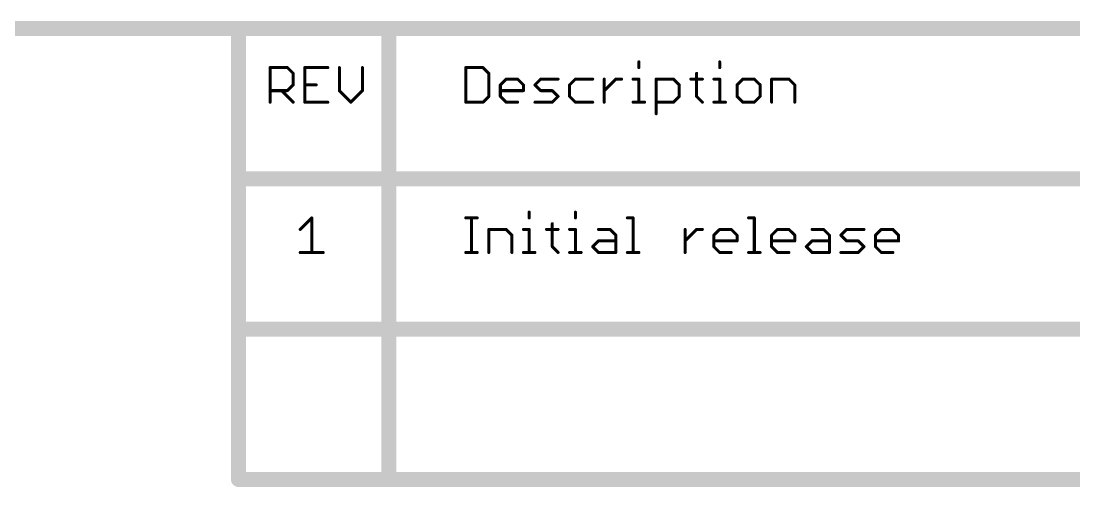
# Model space of a CAD drawing. Extents: x -1.41 to 8.41, y -3.01 to 3.01.
# Drawn here: x 5.611 to 7.01, y 2.39 to 3.01 of the extents above; entities that cross this region are included whole.
import ezdxf

# ---------------------------------------------------------------- set-up
doc = ezdxf.new("R2010")
doc.units = 0
doc.layers.add('52', color=253, linetype='CONTINUOUS')

msp = doc.modelspace()

# ---------------------------------------------------------------- linework, layer by layer
at = {"layer": '52'}
for points, const_width in [([(5.9, 3), (-1.4, 3)], 0.02), ([(6.1, 3), (5.9, 3)], 0.02), ([(5.9, 3), (5.9, 2.8)], 0.02), ([(7.8, 3), (6.1, 3)], 0.02), ([(6.1, 3), (6.1, 2.4)], 0.02), ([(6.432196, 2.955712), (6.432196, 2.948039)], 0.004), ([(6.539621, 2.955712), (6.539621, 2.948039)], 0.004), ([(5.942, 2.902), (5.942, 2.948039)], 0.004), ([(5.942, 2.948039), (5.96502, 2.948039)], 0.004), ([(5.96502, 2.948039), (5.972693, 2.940366)], 0.004), ([(5.972693, 2.940366), (5.972693, 2.92502)], 0.004), ([(6.018732, 2.948039), (5.988039, 2.948039)], 0.004), ([(5.988039, 2.948039), (5.988039, 2.902)], 0.004), ([(6.034078, 2.948039), (6.034078, 2.917346)], 0.004), ([(6.064771, 2.917346), (6.064771, 2.948039)], 0.004), ([(6.202, 2.948039), (6.202, 2.902)], 0.004), ([(6.22502, 2.948039), (6.202, 2.948039)], 0.004), ([(6.232693, 2.940366), (6.22502, 2.948039)], 0.004), ([(6.232693, 2.909673), (6.232693, 2.940366)], 0.004), ([(6.508928, 2.940366), (6.508928, 2.909673)], 0.004), ([(5.972693, 2.92502), (5.96502, 2.917346)], 0.004), ([(5.988039, 2.92502), (6.003386, 2.92502)], 0.004), ([(6.248039, 2.92502), (6.255712, 2.932693)], 0.004), ([(6.248039, 2.909673), (6.248039, 2.92502)], 0.004), ([(6.255712, 2.932693), (6.271059, 2.932693)], 0.004), ([(6.271059, 2.932693), (6.278732, 2.92502)], 0.004), ([(6.278732, 2.92502), (6.278732, 2.917346)], 0.004), ([(6.294078, 2.92502), (6.301752, 2.932693)], 0.004), ([(6.301752, 2.917346), (6.294078, 2.92502)], 0.004), ([(6.301752, 2.932693), (6.324771, 2.932693)], 0.004), ([(6.347791, 2.932693), (6.340118, 2.92502)], 0.004), ([(6.340118, 2.92502), (6.340118, 2.909673)], 0.004), ([(6.370811, 2.932693), (6.347791, 2.932693)], 0.004), ([(6.386157, 2.902), (6.386157, 2.932693)], 0.004), ([(6.386157, 2.917346), (6.401503, 2.932693)], 0.004), ([(6.401503, 2.932693), (6.409177, 2.932693)], 0.004), ([(6.424523, 2.932693), (6.432196, 2.932693)], 0.004), ([(6.432196, 2.932693), (6.432196, 2.902)], 0.004), ([(6.455216, 2.886654), (6.455216, 2.932693)], 0.004), ([(6.455216, 2.932693), (6.478235, 2.932693)], 0.004), ([(6.478235, 2.932693), (6.485909, 2.92502)], 0.004), ([(6.485909, 2.92502), (6.485909, 2.909673)], 0.004), ([(6.501255, 2.932693), (6.516601, 2.932693)], 0.004), ([(6.531948, 2.932693), (6.539621, 2.932693)], 0.004), ([(6.539621, 2.932693), (6.539621, 2.902)], 0.004), ([(6.570314, 2.932693), (6.562641, 2.92502)], 0.004), ([(6.562641, 2.92502), (6.562641, 2.909673)], 0.004), ([(6.58566, 2.932693), (6.570314, 2.932693)], 0.004), ([(6.593333, 2.92502), (6.58566, 2.932693)], 0.004), ([(6.593333, 2.909673), (6.593333, 2.92502)], 0.004), ([(6.60868, 2.902), (6.60868, 2.932693)], 0.004), ([(6.60868, 2.932693), (6.631699, 2.932693)], 0.004), ([(6.631699, 2.932693), (6.639373, 2.92502)], 0.004), ([(6.639373, 2.92502), (6.639373, 2.902)], 0.004), ([(5.96502, 2.917346), (5.942, 2.917346)], 0.004), ([(5.957346, 2.917346), (5.972693, 2.902)], 0.004), ([(6.034078, 2.917346), (6.049425, 2.902)], 0.004), ([(6.049425, 2.902), (6.064771, 2.917346)], 0.004), ([(6.22502, 2.902), (6.232693, 2.909673)], 0.004), ([(6.278732, 2.917346), (6.248039, 2.917346)], 0.004), ([(6.255712, 2.902), (6.248039, 2.909673)], 0.004), ([(6.317098, 2.917346), (6.301752, 2.917346)], 0.004), ([(6.324771, 2.909673), (6.317098, 2.917346)], 0.004), ([(6.317098, 2.902), (6.324771, 2.909673)], 0.004), ([(6.340118, 2.909673), (6.347791, 2.902)], 0.004), ([(6.485909, 2.909673), (6.478235, 2.902)], 0.004), ([(6.508928, 2.909673), (6.516601, 2.902)], 0.004), ([(6.562641, 2.909673), (6.570314, 2.902)], 0.004), ([(6.58566, 2.902), (6.593333, 2.909673)], 0.004), ([(5.988039, 2.902), (6.018732, 2.902)], 0.004), ([(6.202, 2.902), (6.22502, 2.902)], 0.004), ([(6.271059, 2.902), (6.255712, 2.902)], 0.004), ([(6.294078, 2.902), (6.317098, 2.902)], 0.004), ([(6.347791, 2.902), (6.370811, 2.902)], 0.004), ([(6.424523, 2.902), (6.439869, 2.902)], 0.004), ([(6.478235, 2.902), (6.455216, 2.902)], 0.004), ([(6.531948, 2.902), (6.547294, 2.902)], 0.004), ([(6.570314, 2.902), (6.58566, 2.902)], 0.004), ([(5.9, 2.8), (8.4, 2.8)], 0.02), ([(5.9, 2.8), (5.9, 2.6)], 0.02), ([(6.286405, 2.755712), (6.286405, 2.748039)], 0.004), ([(6.347791, 2.755712), (6.347791, 2.748039)], 0.004), ([(5.982, 2.732693), (5.997346, 2.748039)], 0.004), ([(5.997346, 2.748039), (5.997346, 2.702)], 0.004), ([(6.202, 2.748039), (6.217346, 2.748039)], 0.004), ([(6.209673, 2.702), (6.209673, 2.748039)], 0.004), ([(6.41685, 2.748039), (6.424523, 2.748039)], 0.004), ([(6.424523, 2.748039), (6.424523, 2.702)], 0.004), ([(6.577987, 2.748039), (6.58566, 2.748039)], 0.004), ([(6.58566, 2.748039), (6.58566, 2.702)], 0.004), ([(6.232693, 2.702), (6.232693, 2.732693)], 0.004), ([(6.232693, 2.732693), (6.255712, 2.732693)], 0.004), ([(6.255712, 2.732693), (6.263386, 2.72502)], 0.004), ([(6.278732, 2.732693), (6.286405, 2.732693)], 0.004), ([(6.286405, 2.732693), (6.286405, 2.702)], 0.004), ([(6.309425, 2.732693), (6.324771, 2.732693)], 0.004), ([(6.317098, 2.740366), (6.317098, 2.709673)], 0.004), ([(6.340118, 2.732693), (6.347791, 2.732693)], 0.004), ([(6.347791, 2.732693), (6.347791, 2.702)], 0.004), ([(6.378484, 2.732693), (6.39383, 2.732693)], 0.004), ([(6.39383, 2.732693), (6.401503, 2.72502)], 0.004), ([(6.493582, 2.702), (6.493582, 2.732693)], 0.004), ([(6.493582, 2.717346), (6.508928, 2.732693)], 0.004), ([(6.508928, 2.732693), (6.516601, 2.732693)], 0.004), ([(6.531948, 2.72502), (6.539621, 2.732693)], 0.004), ([(6.539621, 2.732693), (6.554967, 2.732693)], 0.004), ([(6.554967, 2.732693), (6.562641, 2.72502)], 0.004), ([(6.60868, 2.72502), (6.616353, 2.732693)], 0.004), ([(6.616353, 2.732693), (6.631699, 2.732693)], 0.004), ([(6.631699, 2.732693), (6.639373, 2.72502)], 0.004), ([(6.662392, 2.732693), (6.677739, 2.732693)], 0.004), ([(6.677739, 2.732693), (6.685412, 2.72502)], 0.004), ([(6.700758, 2.72502), (6.708431, 2.732693)], 0.004), ([(6.708431, 2.732693), (6.731451, 2.732693)], 0.004), ([(6.746797, 2.72502), (6.754471, 2.732693)], 0.004), ([(6.754471, 2.732693), (6.769817, 2.732693)], 0.004), ([(6.769817, 2.732693), (6.77749, 2.72502)], 0.004), ([(6.263386, 2.72502), (6.263386, 2.702)], 0.004), ([(6.37081, 2.709673), (6.378484, 2.717346)], 0.004), ([(6.378484, 2.717346), (6.401503, 2.717346)], 0.004), ([(6.401503, 2.72502), (6.401503, 2.702)], 0.004), ([(6.531948, 2.709673), (6.531948, 2.72502)], 0.004), ([(6.562641, 2.717346), (6.531948, 2.717346)], 0.004), ([(6.562641, 2.72502), (6.562641, 2.717346)], 0.004), ([(6.60868, 2.709673), (6.60868, 2.72502)], 0.004), ([(6.639373, 2.717346), (6.60868, 2.717346)], 0.004), ([(6.639373, 2.72502), (6.639373, 2.717346)], 0.004), ([(6.654719, 2.709673), (6.662392, 2.717346)], 0.004), ([(6.662392, 2.717346), (6.685412, 2.717346)], 0.004), ([(6.685412, 2.72502), (6.685412, 2.702)], 0.004), ([(6.708431, 2.717346), (6.700758, 2.72502)], 0.004), ([(6.723778, 2.717346), (6.708431, 2.717346)], 0.004), ([(6.731451, 2.709673), (6.723778, 2.717346)], 0.004), ([(6.746797, 2.709673), (6.746797, 2.72502)], 0.004), ([(6.77749, 2.717346), (6.746797, 2.717346)], 0.004), ([(6.77749, 2.72502), (6.77749, 2.717346)], 0.004), ([(5.982, 2.702), (6.012693, 2.702)], 0.004), ([(6.202, 2.702), (6.217346, 2.702)], 0.004), ([(6.278732, 2.702), (6.294078, 2.702)], 0.004), ([(6.317098, 2.709673), (6.324771, 2.702)], 0.004), ([(6.340118, 2.702), (6.355464, 2.702)], 0.004), ([(6.378484, 2.702), (6.37081, 2.709673)], 0.004), ([(6.401503, 2.702), (6.378484, 2.702)], 0.004), ([(6.41685, 2.702), (6.432196, 2.702)], 0.004), ([(6.539621, 2.702), (6.531948, 2.709673)], 0.004), ([(6.554967, 2.702), (6.539621, 2.702)], 0.004), ([(6.577987, 2.702), (6.593333, 2.702)], 0.004), ([(6.616353, 2.702), (6.60868, 2.709673)], 0.004), ([(6.631699, 2.702), (6.616353, 2.702)], 0.004), ([(6.662392, 2.702), (6.654719, 2.709673)], 0.004), ([(6.685412, 2.702), (6.662392, 2.702)], 0.004), ([(6.700758, 2.702), (6.723778, 2.702)], 0.004), ([(6.723778, 2.702), (6.731451, 2.709673)], 0.004), ([(6.754471, 2.702), (6.746797, 2.709673)], 0.004), ([(6.769817, 2.702), (6.754471, 2.702)], 0.004), ([(5.9, 2.6), (8.4, 2.6)], 0.02), ([(5.9, 2.6), (5.9, 2.4)], 0.02), ([(5.9, 2.4), (6.1, 2.4)], 0.02), ([(6.1, 2.4), (7.8, 2.4)], 0.02)]:
    msp.add_lwpolyline(points, dxfattribs=dict(at, const_width=const_width))
for points, const_width in [([(5.9, 3.005, 1), (5.9, 2.995)], 0.01), ([(5.905, 3, 1), (5.895, 3)], 0.01), ([(5.9, 2.995, 1), (5.9, 3.005)], 0.01), ([(6.1, 3.005, 1), (6.1, 2.995)], 0.01), ([(6.105, 3, 1), (6.095, 3)], 0.01), ([(6.1, 2.995, 1), (6.1, 3.005)], 0.01), ([(6.433196, 2.955712, 1), (6.431196, 2.955712)], 0.002), ([(6.540621, 2.955712, 1), (6.538621, 2.955712)], 0.002), ([(5.943, 2.948039, 1), (5.941, 2.948039)], 0.002), ([(5.942, 2.949039, 1), (5.942, 2.947039)], 0.002), ([(5.965727, 2.948746, 1), (5.964312, 2.947332)], 0.002), ([(5.96502, 2.947039, 1), (5.96502, 2.949039)], 0.002), ([(5.973693, 2.940366, 1), (5.971693, 2.940366)], 0.002), ([(5.971986, 2.939659, 1), (5.9734, 2.941073)], 0.002), ([(5.988039, 2.949039, 1), (5.988039, 2.947039)], 0.002), ([(5.989039, 2.948039, 1), (5.987039, 2.948039)], 0.002), ([(6.018732, 2.947039, 1), (6.018732, 2.949039)], 0.002), ([(6.035078, 2.948039, 1), (6.033078, 2.948039)], 0.002), ([(6.065771, 2.948039, 1), (6.063771, 2.948039)], 0.002), ([(6.203, 2.948039, 1), (6.201, 2.948039)], 0.002), ([(6.202, 2.949039, 1), (6.202, 2.947039)], 0.002), ([(6.225727, 2.948746, 1), (6.224312, 2.947332)], 0.002), ([(6.22502, 2.947039, 1), (6.22502, 2.949039)], 0.002), ([(6.233693, 2.940366, 1), (6.231693, 2.940366)], 0.002), ([(6.231986, 2.939659, 1), (6.2334, 2.941073)], 0.002), ([(6.431196, 2.948039, 1), (6.433196, 2.948039)], 0.002), ([(6.509928, 2.940366, 1), (6.507928, 2.940366)], 0.002), ([(6.538621, 2.948039, 1), (6.540621, 2.948039)], 0.002), ([(5.971693, 2.92502, 1), (5.973693, 2.92502)], 0.002), ([(5.9734, 2.924312, 1), (5.971986, 2.925727)], 0.002), ([(5.988039, 2.92602, 1), (5.988039, 2.92402)], 0.002), ([(6.003386, 2.92402, 1), (6.003386, 2.92602)], 0.002), ([(6.249039, 2.92502, 1), (6.247039, 2.92502)], 0.002), ([(6.247332, 2.925727, 1), (6.248746, 2.924312)], 0.002), ([(6.255712, 2.933693, 1), (6.255712, 2.931693)], 0.002), ([(6.256419, 2.931986, 1), (6.255005, 2.9334)], 0.002), ([(6.271766, 2.9334, 1), (6.270352, 2.931986)], 0.002), ([(6.271059, 2.931693, 1), (6.271059, 2.933693)], 0.002), ([(6.279732, 2.92502, 1), (6.277732, 2.92502)], 0.002), ([(6.278025, 2.924312, 1), (6.279439, 2.925727)], 0.002), ([(6.294786, 2.925727, 1), (6.293371, 2.924312)], 0.002), ([(6.293371, 2.925727, 1), (6.294786, 2.924312)], 0.002), ([(6.301752, 2.933693, 1), (6.301752, 2.931693)], 0.002), ([(6.302459, 2.931986, 1), (6.301044, 2.9334)], 0.002), ([(6.324771, 2.931693, 1), (6.324771, 2.933693)], 0.002), ([(6.341118, 2.92502, 1), (6.339118, 2.92502)], 0.002), ([(6.339411, 2.925727, 1), (6.340825, 2.924312)], 0.002), ([(6.347791, 2.933693, 1), (6.347791, 2.931693)], 0.002), ([(6.348498, 2.931986, 1), (6.347084, 2.9334)], 0.002), ([(6.370811, 2.931693, 1), (6.370811, 2.933693)], 0.002), ([(6.387157, 2.932693, 1), (6.385157, 2.932693)], 0.002), ([(6.401503, 2.933693, 1), (6.401503, 2.931693)], 0.002), ([(6.40221, 2.931986, 1), (6.400796, 2.9334)], 0.002), ([(6.409177, 2.931693, 1), (6.409177, 2.933693)], 0.002), ([(6.424523, 2.933693, 1), (6.424523, 2.931693)], 0.002), ([(6.433196, 2.932693, 1), (6.431196, 2.932693)], 0.002), ([(6.432196, 2.931693, 1), (6.432196, 2.933693)], 0.002), ([(6.456216, 2.932693, 1), (6.454216, 2.932693)], 0.002), ([(6.455216, 2.933693, 1), (6.455216, 2.931693)], 0.002), ([(6.478942, 2.9334, 1), (6.477528, 2.931986)], 0.002), ([(6.478235, 2.931693, 1), (6.478235, 2.933693)], 0.002), ([(6.486909, 2.92502, 1), (6.484909, 2.92502)], 0.002), ([(6.485201, 2.924312, 1), (6.486616, 2.925727)], 0.002), ([(6.501255, 2.933693, 1), (6.501255, 2.931693)], 0.002), ([(6.516601, 2.931693, 1), (6.516601, 2.933693)], 0.002), ([(6.531948, 2.933693, 1), (6.531948, 2.931693)], 0.002), ([(6.540621, 2.932693, 1), (6.538621, 2.932693)], 0.002), ([(6.539621, 2.931693, 1), (6.539621, 2.933693)], 0.002), ([(6.563641, 2.92502, 1), (6.561641, 2.92502)], 0.002), ([(6.561934, 2.925727, 1), (6.563348, 2.924312)], 0.002), ([(6.570314, 2.933693, 1), (6.570314, 2.931693)], 0.002), ([(6.571021, 2.931986, 1), (6.569607, 2.9334)], 0.002), ([(6.586367, 2.9334, 1), (6.584953, 2.931986)], 0.002), ([(6.58566, 2.931693, 1), (6.58566, 2.933693)], 0.002), ([(6.594333, 2.92502, 1), (6.592333, 2.92502)], 0.002), ([(6.592626, 2.924312, 1), (6.594041, 2.925727)], 0.002), ([(6.60968, 2.932693, 1), (6.60768, 2.932693)], 0.002), ([(6.60868, 2.933693, 1), (6.60868, 2.931693)], 0.002), ([(6.632407, 2.9334, 1), (6.630992, 2.931986)], 0.002), ([(6.631699, 2.931693, 1), (6.631699, 2.933693)], 0.002), ([(6.640373, 2.92502, 1), (6.638373, 2.92502)], 0.002), ([(6.638666, 2.924312, 1), (6.64008, 2.925727)], 0.002), ([(5.942, 2.918346, 1), (5.942, 2.916346)], 0.002), ([(5.958053, 2.918053, 1), (5.956639, 2.916639)], 0.002), ([(5.964312, 2.918053, 1), (5.965727, 2.916639)], 0.002), ([(5.96502, 2.916346, 1), (5.96502, 2.918346)], 0.002), ([(6.034786, 2.918053, 1), (6.033371, 2.916639)], 0.002), ([(6.033078, 2.917346, 1), (6.035078, 2.917346)], 0.002), ([(6.063771, 2.917346, 1), (6.065771, 2.917346)], 0.002), ([(6.065478, 2.916639, 1), (6.064064, 2.918053)], 0.002), ([(6.2334, 2.908966, 1), (6.231986, 2.91038)], 0.002), ([(6.248039, 2.918346, 1), (6.248039, 2.916346)], 0.002), ([(6.248746, 2.91038, 1), (6.247332, 2.908966)], 0.002), ([(6.277732, 2.917346, 1), (6.279732, 2.917346)], 0.002), ([(6.278732, 2.916346, 1), (6.278732, 2.918346)], 0.002), ([(6.301752, 2.918346, 1), (6.301752, 2.916346)], 0.002), ([(6.301044, 2.916639, 1), (6.302459, 2.918053)], 0.002), ([(6.317805, 2.918053, 1), (6.316391, 2.916639)], 0.002), ([(6.317098, 2.916346, 1), (6.317098, 2.918346)], 0.002), ([(6.325478, 2.908966, 1), (6.324064, 2.91038)], 0.002), ([(6.324064, 2.908966, 1), (6.325478, 2.91038)], 0.002), ([(6.340825, 2.91038, 1), (6.339411, 2.908966)], 0.002), ([(6.38545, 2.918053, 1), (6.386864, 2.916639)], 0.002), ([(6.486616, 2.908966, 1), (6.485201, 2.91038)], 0.002), ([(6.509635, 2.91038, 1), (6.508221, 2.908966)], 0.002), ([(6.563348, 2.91038, 1), (6.561934, 2.908966)], 0.002), ([(6.594041, 2.908966, 1), (6.592626, 2.91038)], 0.002), ([(5.941, 2.902, 1), (5.943, 2.902)], 0.002), ([(5.971986, 2.901293, 1), (5.9734, 2.902707)], 0.002), ([(5.988039, 2.903, 1), (5.988039, 2.901)], 0.002), ([(5.987039, 2.902, 1), (5.989039, 2.902)], 0.002), ([(6.018732, 2.901, 1), (6.018732, 2.903)], 0.002), ([(6.048718, 2.902707, 1), (6.050132, 2.901293)], 0.002), ([(6.048718, 2.901293, 1), (6.050132, 2.902707)], 0.002), ([(6.202, 2.903, 1), (6.202, 2.901)], 0.002), ([(6.201, 2.902, 1), (6.203, 2.902)], 0.002), ([(6.224312, 2.902707, 1), (6.225727, 2.901293)], 0.002), ([(6.22502, 2.901, 1), (6.22502, 2.903)], 0.002), ([(6.231693, 2.909673, 1), (6.233693, 2.909673)], 0.002), ([(6.247039, 2.909673, 1), (6.249039, 2.909673)], 0.002), ([(6.255712, 2.903, 1), (6.255712, 2.901)], 0.002), ([(6.255005, 2.901293, 1), (6.256419, 2.902707)], 0.002), ([(6.271059, 2.901, 1), (6.271059, 2.903)], 0.002), ([(6.294078, 2.903, 1), (6.294078, 2.901)], 0.002), ([(6.316391, 2.902707, 1), (6.317805, 2.901293)], 0.002), ([(6.317098, 2.901, 1), (6.317098, 2.903)], 0.002), ([(6.339118, 2.909673, 1), (6.341118, 2.909673)], 0.002), ([(6.347791, 2.903, 1), (6.347791, 2.901)], 0.002), ([(6.347084, 2.901293, 1), (6.348498, 2.902707)], 0.002), ([(6.370811, 2.901, 1), (6.370811, 2.903)], 0.002), ([(6.385157, 2.902, 1), (6.387157, 2.902)], 0.002), ([(6.424523, 2.903, 1), (6.424523, 2.901)], 0.002), ([(6.431196, 2.902, 1), (6.433196, 2.902)], 0.002), ([(6.439869, 2.901, 1), (6.439869, 2.903)], 0.002), ([(6.455216, 2.903, 1), (6.455216, 2.901)], 0.002), ([(6.477528, 2.902707, 1), (6.478942, 2.901293)], 0.002), ([(6.478235, 2.901, 1), (6.478235, 2.903)], 0.002), ([(6.484909, 2.909673, 1), (6.486909, 2.909673)], 0.002), ([(6.507928, 2.909673, 1), (6.509928, 2.909673)], 0.002), ([(6.515894, 2.901293, 1), (6.517308, 2.902707)], 0.002), ([(6.531948, 2.903, 1), (6.531948, 2.901)], 0.002), ([(6.538621, 2.902, 1), (6.540621, 2.902)], 0.002), ([(6.547294, 2.901, 1), (6.547294, 2.903)], 0.002), ([(6.561641, 2.909673, 1), (6.563641, 2.909673)], 0.002), ([(6.570314, 2.903, 1), (6.570314, 2.901)], 0.002), ([(6.569607, 2.901293, 1), (6.571021, 2.902707)], 0.002), ([(6.584953, 2.902707, 1), (6.586367, 2.901293)], 0.002), ([(6.58566, 2.901, 1), (6.58566, 2.903)], 0.002), ([(6.592333, 2.909673, 1), (6.594333, 2.909673)], 0.002), ([(6.60768, 2.902, 1), (6.60968, 2.902)], 0.002), ([(6.638373, 2.902, 1), (6.640373, 2.902)], 0.002), ([(6.454216, 2.886654, 1), (6.456216, 2.886654)], 0.002), ([(5.9, 2.805, 1), (5.9, 2.795)], 0.01), ([(5.905, 2.8, 1), (5.895, 2.8)], 0.01), ([(5.895, 2.8, 1), (5.905, 2.8)], 0.01), ([(6.287405, 2.755712, 1), (6.285405, 2.755712)], 0.002), ([(6.348791, 2.755712, 1), (6.346791, 2.755712)], 0.002), ([(5.998346, 2.748039, 1), (5.996346, 2.748039)], 0.002), ([(5.998053, 2.747332, 1), (5.996639, 2.748746)], 0.002), ([(6.202, 2.749039, 1), (6.202, 2.747039)], 0.002), ([(6.210673, 2.748039, 1), (6.208673, 2.748039)], 0.002), ([(6.217346, 2.747039, 1), (6.217346, 2.749039)], 0.002), ([(6.285405, 2.748039, 1), (6.287405, 2.748039)], 0.002), ([(6.346791, 2.748039, 1), (6.348791, 2.748039)], 0.002), ([(6.41685, 2.749039, 1), (6.41685, 2.747039)], 0.002), ([(6.425523, 2.748039, 1), (6.423523, 2.748039)], 0.002), ([(6.424523, 2.747039, 1), (6.424523, 2.749039)], 0.002), ([(6.577987, 2.749039, 1), (6.577987, 2.747039)], 0.002), ([(6.58666, 2.748039, 1), (6.58466, 2.748039)], 0.002), ([(6.58566, 2.747039, 1), (6.58566, 2.749039)], 0.002), ([(5.981293, 2.7334, 1), (5.982707, 2.731986)], 0.002), ([(6.233693, 2.732693, 1), (6.231693, 2.732693)], 0.002), ([(6.232693, 2.733693, 1), (6.232693, 2.731693)], 0.002), ([(6.256419, 2.7334, 1), (6.255005, 2.731986)], 0.002), ([(6.255712, 2.731693, 1), (6.255712, 2.733693)], 0.002), ([(6.278732, 2.733693, 1), (6.278732, 2.731693)], 0.002), ([(6.287405, 2.732693, 1), (6.285405, 2.732693)], 0.002), ([(6.286405, 2.731693, 1), (6.286405, 2.733693)], 0.002), ([(6.309425, 2.733693, 1), (6.309425, 2.731693)], 0.002), ([(6.318098, 2.740366, 1), (6.316098, 2.740366)], 0.002), ([(6.324771, 2.731693, 1), (6.324771, 2.733693)], 0.002), ([(6.340118, 2.733693, 1), (6.340118, 2.731693)], 0.002), ([(6.348791, 2.732693, 1), (6.346791, 2.732693)], 0.002), ([(6.347791, 2.731693, 1), (6.347791, 2.733693)], 0.002), ([(6.378484, 2.733693, 1), (6.378484, 2.731693)], 0.002), ([(6.394537, 2.7334, 1), (6.393123, 2.731986)], 0.002), ([(6.39383, 2.731693, 1), (6.39383, 2.733693)], 0.002), ([(6.494582, 2.732693, 1), (6.492582, 2.732693)], 0.002), ([(6.508928, 2.733693, 1), (6.508928, 2.731693)], 0.002), ([(6.509635, 2.731986, 1), (6.508221, 2.7334)], 0.002), ([(6.516601, 2.731693, 1), (6.516601, 2.733693)], 0.002), ([(6.539621, 2.733693, 1), (6.539621, 2.731693)], 0.002), ([(6.540328, 2.731986, 1), (6.538914, 2.7334)], 0.002), ([(6.555674, 2.7334, 1), (6.55426, 2.731986)], 0.002), ([(6.554967, 2.731693, 1), (6.554967, 2.733693)], 0.002), ([(6.616353, 2.733693, 1), (6.616353, 2.731693)], 0.002), ([(6.61706, 2.731986, 1), (6.615646, 2.7334)], 0.002), ([(6.632406, 2.7334, 1), (6.630992, 2.731986)], 0.002), ([(6.631699, 2.731693, 1), (6.631699, 2.733693)], 0.002), ([(6.662392, 2.733693, 1), (6.662392, 2.731693)], 0.002), ([(6.678446, 2.7334, 1), (6.677031, 2.731986)], 0.002), ([(6.677739, 2.731693, 1), (6.677739, 2.733693)], 0.002), ([(6.708431, 2.733693, 1), (6.708431, 2.731693)], 0.002), ([(6.709138, 2.731986, 1), (6.707724, 2.7334)], 0.002), ([(6.731451, 2.731693, 1), (6.731451, 2.733693)], 0.002), ([(6.754471, 2.733693, 1), (6.754471, 2.731693)], 0.002), ([(6.755178, 2.731986, 1), (6.753763, 2.7334)], 0.002), ([(6.770524, 2.7334, 1), (6.76911, 2.731986)], 0.002), ([(6.769817, 2.731693, 1), (6.769817, 2.733693)], 0.002), ([(6.264386, 2.72502, 1), (6.262386, 2.72502)], 0.002), ([(6.262678, 2.724312, 1), (6.264093, 2.725727)], 0.002), ([(6.378484, 2.718346, 1), (6.378484, 2.716346)], 0.002), ([(6.379191, 2.716639, 1), (6.377776, 2.718053)], 0.002), ([(6.402503, 2.72502, 1), (6.400503, 2.72502)], 0.002), ([(6.400796, 2.724312, 1), (6.40221, 2.725727)], 0.002), ([(6.401503, 2.716346, 1), (6.401503, 2.718346)], 0.002), ([(6.492875, 2.718053, 1), (6.494289, 2.716639)], 0.002), ([(6.532948, 2.72502, 1), (6.530948, 2.72502)], 0.002), ([(6.531241, 2.725727, 1), (6.532655, 2.724312)], 0.002), ([(6.531948, 2.718346, 1), (6.531948, 2.716346)], 0.002), ([(6.563641, 2.72502, 1), (6.561641, 2.72502)], 0.002), ([(6.561641, 2.717346, 1), (6.563641, 2.717346)], 0.002), ([(6.561933, 2.724312, 1), (6.563348, 2.725727)], 0.002), ([(6.562641, 2.716346, 1), (6.562641, 2.718346)], 0.002), ([(6.60968, 2.72502, 1), (6.60768, 2.72502)], 0.002), ([(6.607973, 2.725727, 1), (6.609387, 2.724312)], 0.002), ([(6.60868, 2.718346, 1), (6.60868, 2.716346)], 0.002), ([(6.640373, 2.72502, 1), (6.638373, 2.72502)], 0.002), ([(6.638373, 2.717346, 1), (6.640373, 2.717346)], 0.002), ([(6.638665, 2.724312, 1), (6.64008, 2.725727)], 0.002), ([(6.639373, 2.716346, 1), (6.639373, 2.718346)], 0.002), ([(6.662392, 2.718346, 1), (6.662392, 2.716346)], 0.002), ([(6.663099, 2.716639, 1), (6.661685, 2.718053)], 0.002), ([(6.686412, 2.72502, 1), (6.684412, 2.72502)], 0.002), ([(6.684705, 2.724312, 1), (6.686119, 2.725727)], 0.002), ([(6.685412, 2.716346, 1), (6.685412, 2.718346)], 0.002), ([(6.701465, 2.725727, 1), (6.700051, 2.724312)], 0.002), ([(6.700051, 2.725727, 1), (6.701465, 2.724312)], 0.002), ([(6.708431, 2.718346, 1), (6.708431, 2.716346)], 0.002), ([(6.707724, 2.716639, 1), (6.709138, 2.718053)], 0.002), ([(6.724485, 2.718053, 1), (6.723071, 2.716639)], 0.002), ([(6.723778, 2.716346, 1), (6.723778, 2.718346)], 0.002), ([(6.747797, 2.72502, 1), (6.745797, 2.72502)], 0.002), ([(6.74609, 2.725727, 1), (6.747505, 2.724312)], 0.002), ([(6.746797, 2.718346, 1), (6.746797, 2.716346)], 0.002), ([(6.77849, 2.72502, 1), (6.77649, 2.72502)], 0.002), ([(6.77649, 2.717346, 1), (6.77849, 2.717346)], 0.002), ([(6.776783, 2.724312, 1), (6.778197, 2.725727)], 0.002), ([(6.77749, 2.716346, 1), (6.77749, 2.718346)], 0.002), ([(5.982, 2.703, 1), (5.982, 2.701)], 0.002), ([(5.996346, 2.702, 1), (5.998346, 2.702)], 0.002), ([(6.012693, 2.701, 1), (6.012693, 2.703)], 0.002), ([(6.202, 2.703, 1), (6.202, 2.701)], 0.002), ([(6.208673, 2.702, 1), (6.210673, 2.702)], 0.002), ([(6.217346, 2.701, 1), (6.217346, 2.703)], 0.002), ([(6.231693, 2.702, 1), (6.233693, 2.702)], 0.002), ([(6.262386, 2.702, 1), (6.264386, 2.702)], 0.002), ([(6.278732, 2.703, 1), (6.278732, 2.701)], 0.002), ([(6.285405, 2.702, 1), (6.287405, 2.702)], 0.002), ([(6.294078, 2.701, 1), (6.294078, 2.703)], 0.002), ([(6.317805, 2.71038, 1), (6.316391, 2.708966)], 0.002), ([(6.316098, 2.709673, 1), (6.318098, 2.709673)], 0.002), ([(6.324064, 2.701293, 1), (6.325478, 2.702707)], 0.002), ([(6.340118, 2.703, 1), (6.340118, 2.701)], 0.002), ([(6.346791, 2.702, 1), (6.348791, 2.702)], 0.002), ([(6.355464, 2.701, 1), (6.355464, 2.703)], 0.002), ([(6.371518, 2.71038, 1), (6.370103, 2.708966)], 0.002), ([(6.370103, 2.71038, 1), (6.371518, 2.708966)], 0.002), ([(6.378484, 2.703, 1), (6.378484, 2.701)], 0.002), ([(6.377776, 2.701293, 1), (6.379191, 2.702707)], 0.002), ([(6.400503, 2.702, 1), (6.402503, 2.702)], 0.002), ([(6.401503, 2.701, 1), (6.401503, 2.703)], 0.002), ([(6.41685, 2.703, 1), (6.41685, 2.701)], 0.002), ([(6.423523, 2.702, 1), (6.425523, 2.702)], 0.002), ([(6.432196, 2.701, 1), (6.432196, 2.703)], 0.002), ([(6.492582, 2.702, 1), (6.494582, 2.702)], 0.002), ([(6.532655, 2.71038, 1), (6.531241, 2.708966)], 0.002), ([(6.530948, 2.709673, 1), (6.532948, 2.709673)], 0.002), ([(6.539621, 2.703, 1), (6.539621, 2.701)], 0.002), ([(6.538914, 2.701293, 1), (6.540328, 2.702707)], 0.002), ([(6.554967, 2.701, 1), (6.554967, 2.703)], 0.002), ([(6.577987, 2.703, 1), (6.577987, 2.701)], 0.002), ([(6.58466, 2.702, 1), (6.58666, 2.702)], 0.002), ([(6.593333, 2.701, 1), (6.593333, 2.703)], 0.002), ([(6.609387, 2.71038, 1), (6.607973, 2.708966)], 0.002), ([(6.60768, 2.709673, 1), (6.60968, 2.709673)], 0.002), ([(6.616353, 2.703, 1), (6.616353, 2.701)], 0.002), ([(6.615646, 2.701293, 1), (6.61706, 2.702707)], 0.002), ([(6.631699, 2.701, 1), (6.631699, 2.703)], 0.002), ([(6.655426, 2.71038, 1), (6.654012, 2.708966)], 0.002), ([(6.654012, 2.71038, 1), (6.655426, 2.708966)], 0.002), ([(6.662392, 2.703, 1), (6.662392, 2.701)], 0.002), ([(6.661685, 2.701293, 1), (6.663099, 2.702707)], 0.002), ([(6.684412, 2.702, 1), (6.686412, 2.702)], 0.002), ([(6.685412, 2.701, 1), (6.685412, 2.703)], 0.002), ([(6.700758, 2.703, 1), (6.700758, 2.701)], 0.002), ([(6.723071, 2.702707, 1), (6.724485, 2.701293)], 0.002), ([(6.723778, 2.701, 1), (6.723778, 2.703)], 0.002), ([(6.732158, 2.708966, 1), (6.730744, 2.71038)], 0.002), ([(6.730744, 2.708966, 1), (6.732158, 2.71038)], 0.002), ([(6.747505, 2.71038, 1), (6.74609, 2.708966)], 0.002), ([(6.745797, 2.709673, 1), (6.747797, 2.709673)], 0.002), ([(6.754471, 2.703, 1), (6.754471, 2.701)], 0.002), ([(6.753763, 2.701293, 1), (6.755178, 2.702707)], 0.002), ([(6.769817, 2.701, 1), (6.769817, 2.703)], 0.002), ([(5.9, 2.605, 1), (5.9, 2.595)], 0.01), ([(5.905, 2.6, 1), (5.895, 2.6)], 0.01), ([(5.895, 2.6, 1), (5.905, 2.6)], 0.01), ([(5.9, 2.405, 1), (5.9, 2.395)], 0.01), ([(6.1, 2.405, 1), (6.1, 2.395)], 0.01), ([(6.1, 2.395, 1), (6.1, 2.405)], 0.01), ([(5.895, 2.4, 1), (5.905, 2.4)], 0.01), ([(6.095, 2.4, 1), (6.105, 2.4)], 0.01)]:
    msp.add_lwpolyline(points, format="xyb", dxfattribs=dict(at, const_width=const_width))

doc.saveas('drawing.dxf')
